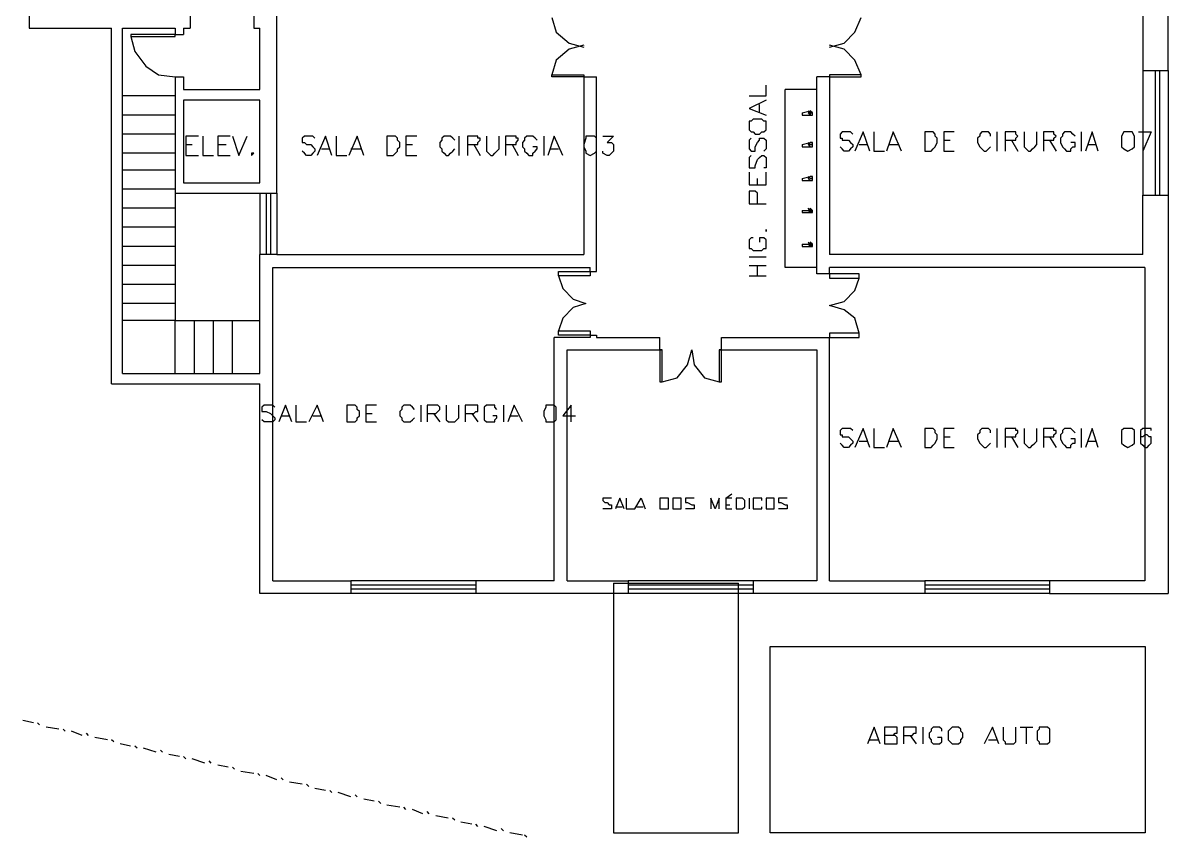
# Model space of a CAD drawing. Header units: millimetres. Extents: x -369 to -70, y -1414 to -1185.
# Drawn here: x -211.84 to -193.54, y -1359.49 to -1346.48 of the extents above; entities that cross this region are included whole.
import ezdxf

# ---------------------------------------------------------------- set-up
doc = ezdxf.new("R2010")
doc.units = ezdxf.units.MM
doc.header["$MEASUREMENT"] = 0
for name, color, linetype in [('10', 10, 'Continuous'), ('12', 12, 'Continuous'), ('4', 4, 'Continuous'), ('5', 5, 'Continuous'), ('50', 50, 'Continuous'), ('6', 6, 'Continuous'), ('8', 8, 'Continuous')]:
    doc.layers.add(name, color=color, linetype=linetype)

msp = doc.modelspace()

# ---------------------------------------------------------------- linework, layer by layer
at = {"layer": '10'}
for points in [[(-193.94, -1346.257), (-193.94, -1347.24), (-193.536, -1347.24), (-193.536, -1347.24), (-193.536, -1344.535), (-193.536, -1344.535), (-194.311, -1344.535)], [(-211.739, -1344.567), (-211.739, -1346.565)], [(-209.166, -1346.361), (-209.166, -1346.565)], [(-208.051, -1346.361), (-208.151, -1346.361), (-208.151, -1346.361), (-208.151, -1346.565), (-208.151, -1346.565), (-208.051, -1346.565)], [(-207.779, -1349.202), (-207.779, -1346.257)], [(-211.739, -1346.565), (-210.421, -1346.565)], [(-210.421, -1352.248), (-210.421, -1346.565)], [(-210.249, -1352.08), (-210.249, -1346.565)], [(-210.249, -1346.565), (-209.406, -1346.565), (-209.406, -1346.565), (-209.406, -1346.665)], [(-209.27, -1346.565), (-209.27, -1346.665)], [(-209.27, -1346.565), (-209.166, -1346.565)], [(-208.051, -1347.544), (-208.051, -1346.565)], [(-210.113, -1346.697), (-209.406, -1346.697), (-209.406, -1346.665), (-210.113, -1346.665), (-210.113, -1346.697)], [(-209.406, -1346.665), (-209.27, -1346.665)], [(-202.875, -1347.34), (-203.383, -1347.34), (-203.383, -1347.308), (-202.875, -1347.308)], [(-202.875, -1347.308), (-202.875, -1350.181)], [(-198.947, -1347.34), (-198.44, -1347.34), (-198.44, -1347.308), (-198.947, -1347.308), (-198.947, -1347.34)], [(-209.406, -1347.34), (-209.406, -1349.202)], [(-209.406, -1347.34), (-209.27, -1347.34), (-209.27, -1347.544)], [(-202.875, -1347.34), (-202.672, -1347.34)], [(-202.672, -1350.453), (-202.672, -1347.34)], [(-199.151, -1350.489), (-199.151, -1347.34)], [(-198.947, -1347.34), (-199.151, -1347.34)], [(-198.947, -1347.34), (-198.947, -1350.181)], [(-209.27, -1347.544), (-208.051, -1347.544)], [(-209.27, -1347.712), (-209.27, -1349.035)], [(-208.051, -1347.712), (-209.27, -1347.712)], [(-208.051, -1349.035), (-208.051, -1347.712)], [(-209.27, -1349.035), (-208.051, -1349.035)], [(-209.406, -1349.202), (-208.051, -1349.202)], [(-208.051, -1349.202), (-207.779, -1349.202)], [(-193.94, -1350.181), (-193.94, -1349.234), (-193.94, -1349.234), (-193.536, -1349.234)], [(-193.536, -1349.234), (-193.536, -1355.597)], [(-208.051, -1352.08), (-208.051, -1350.181)], [(-207.779, -1350.181), (-208.051, -1350.181)], [(-207.779, -1350.181), (-202.875, -1350.181)], [(-193.94, -1350.181), (-198.947, -1350.181)], [(-207.847, -1350.385), (-202.772, -1350.385)], [(-207.847, -1355.393), (-207.847, -1350.385)], [(-202.772, -1350.453), (-202.772, -1350.385)], [(-193.908, -1350.385), (-198.947, -1350.385)], [(-198.947, -1350.489), (-198.947, -1350.385)], [(-193.908, -1350.385), (-193.908, -1355.393)], [(-202.772, -1350.521), (-203.279, -1350.521), (-203.279, -1350.453), (-202.772, -1350.453), (-202.772, -1350.521)], [(-202.772, -1350.453), (-202.672, -1350.453)], [(-198.947, -1350.489), (-199.151, -1350.489)], [(-198.947, -1350.557), (-198.475, -1350.557), (-198.475, -1350.489), (-198.947, -1350.489), (-198.947, -1350.557)], [(-203.347, -1355.393), (-203.347, -1351.504)], [(-202.772, -1351.504), (-203.347, -1351.504)], [(-202.772, -1351.468), (-203.279, -1351.468), (-203.279, -1351.4), (-202.772, -1351.4), (-202.772, -1351.468), (-202.772, -1351.468), (-202.672, -1351.468)], [(-202.772, -1351.468), (-202.772, -1351.504)], [(-202.672, -1351.468), (-202.672, -1351.504), (-202.672, -1351.504), (-201.657, -1351.504)], [(-201.657, -1351.704), (-201.657, -1351.504)], [(-200.673, -1351.504), (-199.151, -1351.504)], [(-200.673, -1351.704), (-200.673, -1351.504)], [(-199.151, -1351.504), (-199.151, -1351.504), (-199.151, -1351.504), (-198.947, -1351.504)], [(-198.947, -1351.504), (-198.475, -1351.504), (-198.475, -1351.436), (-198.947, -1351.436), (-198.947, -1351.504)], [(-198.947, -1355.393), (-198.947, -1351.504)], [(-203.143, -1355.393), (-203.143, -1351.704)], [(-203.143, -1351.704), (-201.621, -1351.704)], [(-201.657, -1351.704), (-201.657, -1352.212), (-201.621, -1352.212), (-201.621, -1351.704), (-201.657, -1351.704)], [(-200.709, -1351.704), (-199.151, -1351.704)], [(-200.709, -1351.704), (-200.709, -1352.212), (-200.673, -1352.212), (-200.673, -1351.704), (-200.709, -1351.704)], [(-199.151, -1351.704), (-199.151, -1355.393)], [(-210.421, -1352.248), (-208.051, -1352.248)], [(-210.249, -1352.08), (-208.051, -1352.08)], [(-208.051, -1355.597), (-208.051, -1352.248)], [(-207.847, -1355.393), (-206.596, -1355.393), (-206.596, -1355.393), (-206.596, -1355.597), (-206.596, -1355.597), (-208.051, -1355.597)], [(-203.347, -1355.393), (-204.598, -1355.393)], [(-204.598, -1355.393), (-204.598, -1355.597)], [(-203.143, -1355.393), (-202.164, -1355.393), (-202.164, -1355.393), (-202.164, -1355.597)], [(-200.166, -1355.393), (-200.166, -1355.597)], [(-199.151, -1355.393), (-200.166, -1355.393)], [(-198.947, -1355.393), (-197.424, -1355.393), (-197.424, -1355.393), (-197.424, -1355.597)], [(-193.908, -1355.393), (-195.43, -1355.393), (-195.43, -1355.393), (-195.43, -1355.597), (-195.43, -1355.597), (-193.536, -1355.597)], [(-202.164, -1355.597), (-204.598, -1355.597)], [(-197.424, -1355.597), (-200.166, -1355.597)]]:
    msp.add_lwpolyline(points, dxfattribs=at)
at = {"layer": '12'}
for points in [[(-199.894, -1356.444), (-193.904, -1356.444), (-193.904, -1356.444), (-193.904, -1359.421), (-193.904, -1359.421), (-199.894, -1359.421), (-199.894, -1359.421), (-199.894, -1356.444)], [(-211.671, -1357.663), (-211.839, -1357.627)], [(-211.572, -1357.695), (-211.604, -1357.663)], [(-211.264, -1357.763), (-211.468, -1357.731)], [(-211.164, -1357.799), (-211.196, -1357.763)], [(-210.892, -1357.866), (-211.064, -1357.799)], [(-210.792, -1357.866), (-210.824, -1357.831)], [(-210.489, -1357.934), (-210.688, -1357.898)], [(-210.385, -1357.966), (-210.421, -1357.934)], [(-210.117, -1358.034), (-210.285, -1357.998)], [(-210.013, -1358.066), (-210.049, -1358.034)], [(-209.709, -1358.134), (-209.913, -1358.066)], [(-209.609, -1358.134), (-209.641, -1358.102)], [(-209.338, -1358.202), (-209.505, -1358.17)], [(-209.234, -1358.238), (-209.27, -1358.202)], [(-208.93, -1358.306), (-209.134, -1358.238)], [(-208.83, -1358.306), (-208.862, -1358.27)], [(-208.558, -1358.374), (-208.726, -1358.338)], [(-208.458, -1358.406), (-208.49, -1358.374)], [(-208.151, -1358.474), (-208.354, -1358.442)], [(-208.051, -1358.506), (-208.087, -1358.474)], [(-207.779, -1358.574), (-207.951, -1358.506)], [(-207.679, -1358.574), (-207.711, -1358.542)], [(-207.375, -1358.642), (-207.579, -1358.61)], [(-207.271, -1358.678), (-207.307, -1358.642)], [(-207.004, -1358.746), (-207.172, -1358.71)], [(-206.9, -1358.778), (-206.936, -1358.746)], [(-206.596, -1358.846), (-206.8, -1358.778)], [(-206.496, -1358.846), (-206.528, -1358.814)], [(-206.224, -1358.914), (-206.392, -1358.882)], [(-206.121, -1358.95), (-206.156, -1358.914)], [(-205.817, -1359.013), (-206.021, -1358.981)], [(-205.717, -1359.049), (-205.749, -1359.013)], [(-205.445, -1359.117), (-205.613, -1359.049)], [(-205.345, -1359.117), (-205.377, -1359.081)], [(-205.041, -1359.185), (-205.241, -1359.149)], [(-204.938, -1359.217), (-204.974, -1359.185)], [(-204.666, -1359.285), (-204.838, -1359.253)], [(-204.566, -1359.321), (-204.598, -1359.285)], [(-204.262, -1359.389), (-204.466, -1359.321)], [(-204.158, -1359.389), (-204.194, -1359.353)], [(-203.855, -1359.457), (-204.058, -1359.421)], [(-203.787, -1359.489), (-203.823, -1359.457)]]:
    msp.add_lwpolyline(points, dxfattribs=at)
at = {"layer": '4'}
for points in [[(-199.658, -1350.385), (-199.658, -1347.544)], [(-199.151, -1347.544), (-199.658, -1347.544)], [(-199.387, -1347.916), (-199.255, -1347.884)], [(-199.387, -1347.916), (-199.387, -1347.952), (-199.387, -1347.952), (-199.255, -1347.952)], [(-199.219, -1347.916), (-199.219, -1347.916), (-199.255, -1347.884), (-199.255, -1347.916), (-199.287, -1347.916), (-199.255, -1347.952), (-199.219, -1347.952), (-199.219, -1347.916), (-199.255, -1347.916), (-199.255, -1347.952), (-199.255, -1347.916), (-199.219, -1347.916)], [(-199.255, -1347.916), (-199.287, -1347.884)], [(-199.387, -1348.423), (-199.255, -1348.391)], [(-199.219, -1348.423), (-199.219, -1348.391), (-199.255, -1348.391), (-199.287, -1348.423), (-199.255, -1348.459), (-199.219, -1348.459), (-199.219, -1348.423), (-199.255, -1348.423), (-199.219, -1348.423)], [(-199.255, -1348.423), (-199.287, -1348.391)], [(-199.387, -1348.423), (-199.387, -1348.459), (-199.387, -1348.459), (-199.255, -1348.459)], [(-199.387, -1348.967), (-199.255, -1348.931)], [(-199.255, -1348.967), (-199.287, -1348.931)], [(-199.219, -1348.967), (-199.219, -1348.931), (-199.255, -1348.931), (-199.287, -1348.967), (-199.255, -1348.999), (-199.219, -1348.999), (-199.219, -1348.967), (-199.255, -1348.967), (-199.219, -1348.967)], [(-199.387, -1348.967), (-199.387, -1348.999)], [(-199.387, -1348.999), (-199.255, -1348.999)], [(-199.387, -1349.474), (-199.255, -1349.474)], [(-199.387, -1349.474), (-199.387, -1349.506), (-199.387, -1349.506), (-199.255, -1349.506)], [(-199.219, -1349.474), (-199.219, -1349.474), (-199.255, -1349.438), (-199.255, -1349.474), (-199.287, -1349.474), (-199.255, -1349.506), (-199.219, -1349.506), (-199.219, -1349.474), (-199.255, -1349.474), (-199.255, -1349.506), (-199.219, -1349.474)], [(-199.255, -1349.474), (-199.287, -1349.438)], [(-199.387, -1350.014), (-199.255, -1350.014)], [(-199.387, -1350.014), (-199.387, -1350.05), (-199.387, -1350.05), (-199.255, -1350.05)], [(-199.219, -1350.014), (-199.219, -1350.014), (-199.255, -1349.982), (-199.255, -1350.014), (-199.287, -1350.014), (-199.255, -1350.05), (-199.219, -1350.05), (-199.219, -1350.014), (-199.255, -1350.014), (-199.255, -1350.05), (-199.219, -1350.014)], [(-199.255, -1350.014), (-199.287, -1349.982)], [(-199.151, -1350.385), (-199.658, -1350.385)]]:
    msp.add_lwpolyline(points, dxfattribs=at)
at = {"layer": '5'}
for points in [[(-202.4, -1355.429), (-200.402, -1355.429)], [(-202.4, -1355.429), (-202.4, -1359.421), (-202.4, -1359.421), (-200.402, -1359.421), (-200.402, -1359.421), (-200.402, -1355.429)]]:
    msp.add_lwpolyline(points, dxfattribs=at)
at = {"layer": '50'}
for points in [[(-200.234, -1347.644), (-199.962, -1347.644), (-199.962, -1347.476)], [(-199.962, -1347.712), (-200.234, -1347.848), (-200.234, -1347.848), (-199.962, -1347.952)], [(-200.066, -1347.916), (-200.066, -1347.78)], [(-200.234, -1348.151), (-200.234, -1348.187), (-200.202, -1348.219), (-200.166, -1348.219), (-200.134, -1348.255), (-200.066, -1348.255), (-200.03, -1348.219), (-199.998, -1348.219), (-199.962, -1348.187), (-199.962, -1348.151), (-199.962, -1348.087), (-199.962, -1348.051), (-199.998, -1348.051), (-200.03, -1348.019), (-200.066, -1348.019), (-200.134, -1348.019), (-200.166, -1348.019), (-200.202, -1348.051), (-200.234, -1348.051), (-200.234, -1348.087), (-200.234, -1348.151)], [(-198.575, -1348.255), (-198.611, -1348.219), (-198.643, -1348.219), (-198.711, -1348.219), (-198.747, -1348.219), (-198.779, -1348.255), (-198.779, -1348.287), (-198.779, -1348.323), (-198.747, -1348.323), (-198.747, -1348.355), (-198.643, -1348.355), (-198.611, -1348.391), (-198.575, -1348.423), (-198.575, -1348.459), (-198.611, -1348.491), (-198.643, -1348.527), (-198.711, -1348.527), (-198.747, -1348.491), (-198.779, -1348.459)], [(-198.304, -1348.527), (-198.408, -1348.219), (-198.408, -1348.219), (-198.543, -1348.527)], [(-198.24, -1348.219), (-198.24, -1348.527), (-198.068, -1348.527)], [(-197.796, -1348.527), (-197.932, -1348.219), (-197.932, -1348.219), (-198.036, -1348.527)], [(-197.424, -1348.219), (-197.424, -1348.527), (-197.424, -1348.527), (-197.325, -1348.527), (-197.289, -1348.491), (-197.257, -1348.459), (-197.225, -1348.391), (-197.225, -1348.323), (-197.257, -1348.287), (-197.257, -1348.255), (-197.289, -1348.219), (-197.325, -1348.219), (-197.424, -1348.219)], [(-196.953, -1348.219), (-197.121, -1348.219), (-197.121, -1348.219), (-197.121, -1348.527)], [(-196.377, -1348.287), (-196.377, -1348.255), (-196.409, -1348.219), (-196.445, -1348.219), (-196.477, -1348.219), (-196.513, -1348.219), (-196.545, -1348.255), (-196.545, -1348.287), (-196.581, -1348.323), (-196.581, -1348.391), (-196.545, -1348.459), (-196.513, -1348.491), (-196.477, -1348.527), (-196.445, -1348.527), (-196.409, -1348.491), (-196.377, -1348.459)], [(-196.273, -1348.219), (-196.273, -1348.527)], [(-196.142, -1348.355), (-196.006, -1348.355), (-195.97, -1348.355), (-195.97, -1348.323), (-195.938, -1348.287), (-195.97, -1348.255), (-195.97, -1348.219), (-196.006, -1348.219), (-196.142, -1348.219), (-196.142, -1348.219), (-196.142, -1348.527)], [(-195.834, -1348.219), (-195.834, -1348.423), (-195.834, -1348.459), (-195.802, -1348.491), (-195.766, -1348.527), (-195.734, -1348.527), (-195.702, -1348.491), (-195.666, -1348.459), (-195.634, -1348.423), (-195.634, -1348.219)], [(-195.53, -1348.355), (-195.394, -1348.355), (-195.362, -1348.355), (-195.362, -1348.323), (-195.326, -1348.287), (-195.362, -1348.255), (-195.362, -1348.219), (-195.394, -1348.219), (-195.53, -1348.219), (-195.53, -1348.219), (-195.53, -1348.527)], [(-195.023, -1348.287), (-195.059, -1348.255), (-195.091, -1348.219), (-195.158, -1348.219), (-195.194, -1348.219), (-195.226, -1348.255), (-195.226, -1348.287), (-195.258, -1348.323), (-195.258, -1348.391), (-195.226, -1348.459), (-195.194, -1348.491), (-195.158, -1348.527), (-195.091, -1348.527), (-195.091, -1348.491), (-195.059, -1348.459), (-195.023, -1348.459), (-195.023, -1348.391), (-195.023, -1348.391), (-195.091, -1348.391)], [(-194.923, -1348.219), (-194.923, -1348.527)], [(-194.651, -1348.527), (-194.751, -1348.219), (-194.751, -1348.219), (-194.855, -1348.527)], [(-194.179, -1348.219), (-194.243, -1348.219), (-194.279, -1348.287), (-194.279, -1348.355), (-194.279, -1348.391), (-194.279, -1348.459), (-194.243, -1348.491), (-194.179, -1348.527), (-194.111, -1348.491), (-194.075, -1348.459), (-194.075, -1348.391), (-194.075, -1348.355), (-194.075, -1348.287), (-194.111, -1348.219), (-194.179, -1348.219)], [(-194.008, -1348.219), (-193.804, -1348.219), (-193.804, -1348.219), (-193.94, -1348.527)], [(-209.034, -1348.287), (-209.234, -1348.287), (-209.234, -1348.287), (-209.234, -1348.595)], [(-208.966, -1348.287), (-208.966, -1348.595), (-208.794, -1348.595)], [(-208.526, -1348.287), (-208.726, -1348.287), (-208.726, -1348.287), (-208.726, -1348.595)], [(-208.49, -1348.287), (-208.39, -1348.595), (-208.39, -1348.595), (-208.255, -1348.287)], [(-207.172, -1348.323), (-207.204, -1348.287), (-207.24, -1348.287), (-207.307, -1348.287), (-207.339, -1348.287), (-207.375, -1348.323), (-207.375, -1348.355), (-207.375, -1348.391), (-207.339, -1348.391), (-207.307, -1348.423), (-207.24, -1348.423), (-207.204, -1348.459), (-207.172, -1348.491), (-207.172, -1348.527), (-207.204, -1348.559), (-207.24, -1348.595), (-207.307, -1348.595), (-207.339, -1348.559), (-207.375, -1348.527)], [(-206.9, -1348.595), (-207.004, -1348.287), (-207.004, -1348.287), (-207.136, -1348.595)], [(-206.832, -1348.287), (-206.832, -1348.595), (-206.664, -1348.595)], [(-206.392, -1348.595), (-206.496, -1348.287), (-206.496, -1348.287), (-206.628, -1348.595)], [(-206.021, -1348.287), (-206.021, -1348.595), (-206.021, -1348.595), (-205.921, -1348.595), (-205.885, -1348.559), (-205.853, -1348.527), (-205.853, -1348.491), (-205.817, -1348.459), (-205.817, -1348.391), (-205.853, -1348.355), (-205.853, -1348.323), (-205.885, -1348.287), (-205.921, -1348.287), (-206.021, -1348.287)], [(-205.545, -1348.287), (-205.717, -1348.287), (-205.717, -1348.287), (-205.717, -1348.595)], [(-204.938, -1348.355), (-204.97, -1348.323), (-205.006, -1348.287), (-205.038, -1348.287), (-205.073, -1348.287), (-205.105, -1348.287), (-205.141, -1348.323), (-205.141, -1348.355), (-205.173, -1348.391), (-205.173, -1348.459), (-205.141, -1348.491), (-205.141, -1348.527), (-205.105, -1348.559), (-205.073, -1348.595), (-205.038, -1348.595), (-205.006, -1348.559), (-204.97, -1348.527), (-204.938, -1348.491)], [(-204.87, -1348.287), (-204.87, -1348.595)], [(-204.734, -1348.423), (-204.598, -1348.423), (-204.566, -1348.423), (-204.566, -1348.391), (-204.53, -1348.355), (-204.53, -1348.323), (-204.566, -1348.323), (-204.566, -1348.287), (-204.598, -1348.287), (-204.734, -1348.287), (-204.734, -1348.287), (-204.734, -1348.595)], [(-204.43, -1348.287), (-204.43, -1348.491), (-204.43, -1348.527), (-204.398, -1348.559), (-204.362, -1348.595), (-204.33, -1348.595), (-204.294, -1348.559), (-204.262, -1348.527), (-204.226, -1348.491), (-204.226, -1348.287)], [(-204.126, -1348.423), (-203.99, -1348.423), (-203.958, -1348.423), (-203.958, -1348.391), (-203.923, -1348.355), (-203.923, -1348.323), (-203.958, -1348.323), (-203.958, -1348.287), (-203.99, -1348.287), (-204.126, -1348.287), (-204.126, -1348.287), (-204.126, -1348.595)], [(-203.619, -1348.355), (-203.651, -1348.323), (-203.687, -1348.287), (-203.755, -1348.287), (-203.787, -1348.287), (-203.823, -1348.323), (-203.823, -1348.355), (-203.855, -1348.391), (-203.855, -1348.459), (-203.823, -1348.491), (-203.823, -1348.527), (-203.787, -1348.559), (-203.755, -1348.595), (-203.687, -1348.595), (-203.687, -1348.559), (-203.651, -1348.527), (-203.619, -1348.491), (-203.619, -1348.459), (-203.619, -1348.459), (-203.687, -1348.459)], [(-203.515, -1348.287), (-203.515, -1348.595)], [(-203.211, -1348.595), (-203.347, -1348.287), (-203.347, -1348.287), (-203.447, -1348.595)], [(-202.772, -1348.287), (-202.84, -1348.287), (-202.84, -1348.323), (-202.875, -1348.423), (-202.875, -1348.459), (-202.84, -1348.527), (-202.84, -1348.559), (-202.772, -1348.595), (-202.704, -1348.559), (-202.672, -1348.527), (-202.672, -1348.459), (-202.672, -1348.423), (-202.672, -1348.323), (-202.704, -1348.287), (-202.772, -1348.287)], [(-202.568, -1348.287), (-202.4, -1348.287), (-202.5, -1348.391), (-202.432, -1348.391), (-202.4, -1348.423), (-202.4, -1348.459), (-202.4, -1348.491), (-202.4, -1348.527), (-202.432, -1348.559), (-202.468, -1348.595), (-202.5, -1348.595), (-202.568, -1348.559), (-202.568, -1348.527)], [(-200.202, -1348.323), (-200.234, -1348.355), (-200.234, -1348.391), (-200.234, -1348.459), (-200.234, -1348.491), (-200.202, -1348.527), (-200.166, -1348.527), (-200.134, -1348.527), (-200.134, -1348.491), (-200.134, -1348.459), (-200.098, -1348.391), (-200.066, -1348.355), (-200.066, -1348.323), (-200.03, -1348.323), (-199.998, -1348.323), (-199.962, -1348.355), (-199.962, -1348.391), (-199.962, -1348.459), (-199.962, -1348.491), (-199.998, -1348.527)], [(-197.121, -1348.355), (-197.021, -1348.355)], [(-196.038, -1348.355), (-195.938, -1348.527)], [(-195.43, -1348.355), (-195.326, -1348.527)], [(-209.234, -1348.423), (-209.134, -1348.423)], [(-208.726, -1348.423), (-208.59, -1348.423)], [(-208.187, -1348.559), (-208.187, -1348.559), (-208.187, -1348.595), (-208.151, -1348.559), (-208.187, -1348.559)], [(-207.068, -1348.491), (-206.936, -1348.491)], [(-206.596, -1348.491), (-206.428, -1348.491)], [(-205.717, -1348.423), (-205.613, -1348.423)], [(-204.634, -1348.423), (-204.53, -1348.595)], [(-204.022, -1348.423), (-203.923, -1348.595)], [(-203.415, -1348.491), (-203.279, -1348.491)], [(-198.475, -1348.423), (-198.34, -1348.423)], [(-198, -1348.423), (-197.832, -1348.423)], [(-197.121, -1348.527), (-196.953, -1348.527)], [(-194.819, -1348.423), (-194.687, -1348.423)], [(-209.234, -1348.595), (-209.034, -1348.595)], [(-208.726, -1348.595), (-208.526, -1348.595)], [(-205.717, -1348.595), (-205.545, -1348.595)], [(-200.202, -1348.595), (-200.234, -1348.627), (-200.234, -1348.695), (-200.234, -1348.727), (-200.234, -1348.795), (-200.202, -1348.795), (-200.166, -1348.795), (-200.134, -1348.795), (-200.134, -1348.763), (-200.098, -1348.659), (-200.066, -1348.627), (-200.03, -1348.595), (-199.998, -1348.595), (-199.962, -1348.627), (-199.962, -1348.695), (-199.962, -1348.727), (-199.962, -1348.795), (-199.998, -1348.795)], [(-200.234, -1348.863), (-200.234, -1349.066), (-200.234, -1349.066), (-199.962, -1349.066)], [(-199.962, -1349.066), (-199.962, -1348.863)], [(-200.098, -1349.066), (-200.098, -1348.967)], [(-200.098, -1349.37), (-200.098, -1349.234), (-200.098, -1349.202), (-200.134, -1349.166), (-200.202, -1349.166), (-200.234, -1349.166), (-200.234, -1349.202), (-200.234, -1349.234), (-200.234, -1349.37), (-200.234, -1349.37), (-199.962, -1349.37)], [(-199.962, -1349.778), (-199.962, -1349.81), (-199.962, -1349.778)], [(-200.166, -1349.914), (-200.202, -1349.914), (-200.234, -1349.946), (-200.234, -1349.982), (-200.234, -1350.05), (-200.234, -1350.082), (-200.202, -1350.082), (-200.166, -1350.118), (-200.134, -1350.118), (-200.066, -1350.118), (-200.03, -1350.118), (-199.998, -1350.082), (-199.962, -1350.082), (-199.962, -1350.05), (-199.962, -1349.982), (-199.962, -1349.946), (-199.998, -1349.914), (-200.03, -1349.914), (-200.066, -1349.914), (-200.066, -1349.914), (-200.066, -1349.982)], [(-200.234, -1350.217), (-199.962, -1350.217)], [(-200.234, -1350.353), (-199.962, -1350.353)], [(-200.098, -1350.521), (-200.098, -1350.353)], [(-200.234, -1350.521), (-199.962, -1350.521)], [(-207.815, -1352.619), (-207.847, -1352.587), (-207.883, -1352.587), (-207.951, -1352.587), (-207.983, -1352.587), (-208.019, -1352.619), (-208.019, -1352.655), (-208.019, -1352.687), (-207.983, -1352.687), (-207.951, -1352.687), (-207.883, -1352.719), (-207.847, -1352.755), (-207.815, -1352.787), (-207.815, -1352.823), (-207.847, -1352.855), (-207.883, -1352.855), (-207.951, -1352.855), (-207.983, -1352.855), (-208.019, -1352.823)], [(-207.543, -1352.855), (-207.643, -1352.587), (-207.643, -1352.587), (-207.747, -1352.855)], [(-207.475, -1352.587), (-207.475, -1352.855), (-207.307, -1352.855)], [(-207.036, -1352.855), (-207.136, -1352.587), (-207.136, -1352.587), (-207.271, -1352.855)], [(-206.664, -1352.587), (-206.664, -1352.855), (-206.664, -1352.855), (-206.56, -1352.855), (-206.528, -1352.855), (-206.496, -1352.823), (-206.496, -1352.787), (-206.46, -1352.755), (-206.46, -1352.687), (-206.496, -1352.655), (-206.496, -1352.619), (-206.528, -1352.587), (-206.56, -1352.587), (-206.664, -1352.587)], [(-206.188, -1352.587), (-206.36, -1352.587), (-206.36, -1352.587), (-206.36, -1352.855)], [(-205.581, -1352.655), (-205.613, -1352.619), (-205.649, -1352.587), (-205.717, -1352.587), (-205.749, -1352.587), (-205.785, -1352.619), (-205.785, -1352.655), (-205.817, -1352.687), (-205.817, -1352.755), (-205.785, -1352.787), (-205.785, -1352.823), (-205.749, -1352.855), (-205.717, -1352.855), (-205.649, -1352.855), (-205.613, -1352.823), (-205.581, -1352.787)], [(-205.481, -1352.587), (-205.481, -1352.855)], [(-205.377, -1352.719), (-205.241, -1352.719), (-205.209, -1352.687), (-205.173, -1352.655), (-205.173, -1352.619), (-205.209, -1352.587), (-205.241, -1352.587), (-205.377, -1352.587), (-205.377, -1352.587), (-205.377, -1352.855)], [(-205.073, -1352.587), (-205.073, -1352.787), (-205.073, -1352.823), (-205.038, -1352.855), (-205.006, -1352.855), (-204.974, -1352.855), (-204.938, -1352.855), (-204.906, -1352.823), (-204.87, -1352.787), (-204.87, -1352.587)], [(-204.77, -1352.719), (-204.634, -1352.719), (-204.598, -1352.687), (-204.566, -1352.687), (-204.566, -1352.655), (-204.566, -1352.619), (-204.566, -1352.587), (-204.598, -1352.587), (-204.634, -1352.587), (-204.77, -1352.587), (-204.77, -1352.587), (-204.77, -1352.855)], [(-204.262, -1352.655), (-204.294, -1352.619), (-204.294, -1352.587), (-204.33, -1352.587), (-204.398, -1352.587), (-204.43, -1352.587), (-204.466, -1352.619), (-204.466, -1352.655), (-204.466, -1352.687), (-204.466, -1352.755), (-204.466, -1352.787), (-204.466, -1352.823), (-204.43, -1352.855), (-204.398, -1352.855), (-204.33, -1352.855), (-204.294, -1352.855), (-204.294, -1352.823), (-204.262, -1352.787), (-204.262, -1352.755), (-204.262, -1352.755), (-204.33, -1352.755)], [(-204.158, -1352.587), (-204.158, -1352.855)], [(-203.855, -1352.855), (-203.99, -1352.587), (-203.99, -1352.587), (-204.09, -1352.855)], [(-203.415, -1352.587), (-203.483, -1352.587), (-203.483, -1352.619), (-203.515, -1352.687), (-203.515, -1352.755), (-203.483, -1352.823), (-203.483, -1352.855), (-203.415, -1352.855), (-203.383, -1352.855), (-203.347, -1352.855), (-203.315, -1352.823), (-203.315, -1352.755), (-203.315, -1352.687), (-203.315, -1352.619), (-203.347, -1352.587), (-203.383, -1352.587), (-203.415, -1352.587)], [(-203.075, -1352.855), (-203.075, -1352.587), (-203.075, -1352.587), (-203.211, -1352.755), (-203.007, -1352.755)], [(-207.711, -1352.755), (-207.575, -1352.755)], [(-207.204, -1352.755), (-207.068, -1352.755)], [(-206.36, -1352.719), (-206.256, -1352.719)], [(-205.277, -1352.719), (-205.173, -1352.855)], [(-204.666, -1352.719), (-204.566, -1352.855)], [(-204.058, -1352.755), (-203.923, -1352.755)], [(-206.36, -1352.855), (-206.188, -1352.855)], [(-198.575, -1352.991), (-198.611, -1352.959), (-198.643, -1352.959), (-198.711, -1352.959), (-198.747, -1352.959), (-198.779, -1352.991), (-198.779, -1353.027), (-198.779, -1353.059), (-198.747, -1353.059), (-198.747, -1353.095), (-198.643, -1353.095), (-198.611, -1353.127), (-198.575, -1353.163), (-198.575, -1353.195), (-198.611, -1353.227), (-198.643, -1353.263), (-198.711, -1353.263), (-198.747, -1353.227), (-198.779, -1353.195)], [(-198.304, -1353.263), (-198.408, -1352.959), (-198.408, -1352.959), (-198.543, -1353.263)], [(-198.24, -1352.959), (-198.24, -1353.263), (-198.068, -1353.263)], [(-197.796, -1353.263), (-197.932, -1352.959), (-197.932, -1352.959), (-198.036, -1353.263)], [(-197.424, -1352.959), (-197.424, -1353.263), (-197.424, -1353.263), (-197.325, -1353.263), (-197.289, -1353.227), (-197.257, -1353.195), (-197.225, -1353.127), (-197.225, -1353.059), (-197.257, -1353.027), (-197.257, -1352.991), (-197.289, -1352.959), (-197.325, -1352.959), (-197.424, -1352.959)], [(-196.953, -1352.959), (-197.121, -1352.959), (-197.121, -1352.959), (-197.121, -1353.263)], [(-196.377, -1353.027), (-196.377, -1352.991), (-196.409, -1352.959), (-196.445, -1352.959), (-196.477, -1352.959), (-196.513, -1352.959), (-196.545, -1352.991), (-196.545, -1353.027), (-196.581, -1353.059), (-196.581, -1353.127), (-196.545, -1353.195), (-196.513, -1353.227), (-196.477, -1353.263), (-196.445, -1353.263), (-196.409, -1353.227), (-196.377, -1353.195)], [(-196.273, -1352.959), (-196.273, -1353.263)], [(-196.142, -1353.095), (-196.006, -1353.095), (-195.97, -1353.095), (-195.97, -1353.059), (-195.938, -1353.027), (-195.938, -1352.991), (-195.97, -1352.991), (-195.97, -1352.959), (-196.006, -1352.959), (-196.142, -1352.959), (-196.142, -1352.959), (-196.142, -1353.263)], [(-195.834, -1352.959), (-195.834, -1353.163), (-195.834, -1353.195), (-195.802, -1353.227), (-195.766, -1353.263), (-195.734, -1353.263), (-195.702, -1353.227), (-195.666, -1353.195), (-195.634, -1353.163), (-195.634, -1352.959)], [(-195.53, -1353.095), (-195.394, -1353.095), (-195.362, -1353.095), (-195.362, -1353.059), (-195.326, -1353.027), (-195.326, -1352.991), (-195.362, -1352.991), (-195.362, -1352.959), (-195.394, -1352.959), (-195.53, -1352.959), (-195.53, -1352.959), (-195.53, -1353.263)], [(-195.023, -1353.027), (-195.059, -1352.991), (-195.091, -1352.959), (-195.158, -1352.959), (-195.194, -1352.959), (-195.226, -1352.991), (-195.226, -1353.027), (-195.258, -1353.059), (-195.258, -1353.127), (-195.226, -1353.195), (-195.194, -1353.227), (-195.158, -1353.263), (-195.091, -1353.263), (-195.091, -1353.227), (-195.059, -1353.195), (-195.023, -1353.195), (-195.023, -1353.127), (-195.023, -1353.127), (-195.091, -1353.127)], [(-194.923, -1352.959), (-194.923, -1353.263)], [(-194.651, -1353.263), (-194.751, -1352.959), (-194.751, -1352.959), (-194.855, -1353.263)], [(-194.179, -1352.959), (-194.243, -1352.959), (-194.279, -1352.991), (-194.279, -1353.095), (-194.279, -1353.127), (-194.279, -1353.195), (-194.243, -1353.227), (-194.179, -1353.263), (-194.111, -1353.227), (-194.075, -1353.195), (-194.075, -1353.127), (-194.075, -1353.095), (-194.075, -1352.991), (-194.111, -1352.959), (-194.179, -1352.959)], [(-193.804, -1352.991), (-193.804, -1352.959), (-193.872, -1352.959), (-193.908, -1352.959), (-193.94, -1352.959), (-193.976, -1352.991), (-193.976, -1353.095), (-193.976, -1353.163), (-193.976, -1353.195), (-193.94, -1353.227), (-193.908, -1353.263), (-193.872, -1353.263), (-193.84, -1353.227), (-193.804, -1353.195), (-193.804, -1353.163), (-193.804, -1353.095), (-193.84, -1353.095), (-193.872, -1353.059), (-193.908, -1353.059), (-193.94, -1353.095), (-193.976, -1353.095), (-193.976, -1353.163)], [(-198.475, -1353.163), (-198.34, -1353.163)], [(-198, -1353.163), (-197.832, -1353.163)], [(-197.121, -1353.095), (-197.021, -1353.095)], [(-196.038, -1353.095), (-195.938, -1353.263)], [(-195.43, -1353.095), (-195.326, -1353.263)], [(-194.819, -1353.163), (-194.687, -1353.163)], [(-197.121, -1353.263), (-196.953, -1353.263)], [(-202.432, -1354.074), (-202.432, -1354.074), (-202.468, -1354.074), (-202.5, -1354.074), (-202.536, -1354.074), (-202.568, -1354.074), (-202.568, -1354.11), (-202.536, -1354.142), (-202.5, -1354.142), (-202.468, -1354.178), (-202.432, -1354.178), (-202.432, -1354.21), (-202.432, -1354.242), (-202.468, -1354.242), (-202.5, -1354.242), (-202.536, -1354.242), (-202.568, -1354.242)], [(-202.232, -1354.242), (-202.3, -1354.074), (-202.3, -1354.074), (-202.368, -1354.242)], [(-202.196, -1354.074), (-202.196, -1354.242), (-202.06, -1354.242), (-202.06, -1354.242), (-201.96, -1354.074), (-201.96, -1354.074), (-201.892, -1354.242)], [(-201.657, -1354.074), (-201.657, -1354.242), (-201.657, -1354.242), (-201.589, -1354.242), (-201.553, -1354.242), (-201.521, -1354.242), (-201.521, -1354.21), (-201.521, -1354.178), (-201.521, -1354.142), (-201.521, -1354.11), (-201.521, -1354.074), (-201.553, -1354.074), (-201.589, -1354.074), (-201.657, -1354.074)], [(-201.385, -1354.074), (-201.417, -1354.074), (-201.453, -1354.074), (-201.453, -1354.11), (-201.453, -1354.142), (-201.453, -1354.178), (-201.453, -1354.21), (-201.453, -1354.242), (-201.417, -1354.242), (-201.385, -1354.242), (-201.353, -1354.242), (-201.317, -1354.242), (-201.317, -1354.21), (-201.317, -1354.178), (-201.317, -1354.142), (-201.317, -1354.11), (-201.317, -1354.074), (-201.353, -1354.074), (-201.385, -1354.074)], [(-201.113, -1354.074), (-201.149, -1354.074), (-201.217, -1354.074), (-201.249, -1354.074), (-201.249, -1354.11), (-201.249, -1354.142), (-201.217, -1354.142), (-201.149, -1354.178), (-201.113, -1354.178), (-201.113, -1354.21), (-201.113, -1354.242), (-201.149, -1354.242), (-201.217, -1354.242), (-201.249, -1354.242)], [(-200.709, -1354.242), (-200.709, -1354.074), (-200.709, -1354.074), (-200.777, -1354.242), (-200.777, -1354.242), (-200.845, -1354.074), (-200.845, -1354.074), (-200.845, -1354.242)], [(-200.606, -1354.074), (-200.506, -1354.006)], [(-200.506, -1354.074), (-200.606, -1354.074), (-200.606, -1354.242), (-200.506, -1354.242)], [(-200.438, -1354.074), (-200.438, -1354.242), (-200.438, -1354.242), (-200.37, -1354.242), (-200.338, -1354.242), (-200.302, -1354.21), (-200.302, -1354.178), (-200.302, -1354.142), (-200.302, -1354.11), (-200.338, -1354.074), (-200.37, -1354.074), (-200.438, -1354.074)], [(-200.234, -1354.074), (-200.234, -1354.242)], [(-200.03, -1354.11), (-200.03, -1354.074), (-200.066, -1354.074), (-200.134, -1354.074), (-200.166, -1354.074), (-200.166, -1354.11), (-200.166, -1354.142), (-200.166, -1354.178), (-200.166, -1354.21), (-200.166, -1354.242), (-200.134, -1354.242), (-200.066, -1354.242), (-200.03, -1354.242), (-200.03, -1354.21)], [(-199.93, -1354.074), (-199.93, -1354.074), (-199.962, -1354.074), (-199.962, -1354.11), (-199.962, -1354.142), (-199.962, -1354.178), (-199.962, -1354.21), (-199.962, -1354.242), (-199.93, -1354.242), (-199.862, -1354.242), (-199.83, -1354.242), (-199.83, -1354.21), (-199.83, -1354.178), (-199.83, -1354.142), (-199.83, -1354.11), (-199.83, -1354.074), (-199.862, -1354.074), (-199.93, -1354.074)], [(-199.626, -1354.074), (-199.658, -1354.074), (-199.694, -1354.074), (-199.726, -1354.074), (-199.762, -1354.074), (-199.762, -1354.11), (-199.762, -1354.142), (-199.726, -1354.142), (-199.658, -1354.178), (-199.626, -1354.178), (-199.626, -1354.21), (-199.626, -1354.242), (-199.658, -1354.242), (-199.694, -1354.242), (-199.726, -1354.242), (-199.762, -1354.242)], [(-202.368, -1354.21), (-202.264, -1354.21)], [(-202.028, -1354.21), (-201.924, -1354.21)], [(-200.606, -1354.178), (-200.538, -1354.178)], [(-198.136, -1357.998), (-198.236, -1357.731), (-198.236, -1357.731), (-198.34, -1357.998)], [(-197.932, -1357.866), (-197.9, -1357.831), (-197.864, -1357.831), (-197.864, -1357.799), (-197.864, -1357.763), (-197.864, -1357.731), (-197.9, -1357.731), (-197.932, -1357.731), (-198.068, -1357.731), (-198.068, -1357.731), (-198.068, -1357.998), (-198.068, -1357.998), (-197.932, -1357.998), (-197.9, -1357.998), (-197.864, -1357.998), (-197.864, -1357.966), (-197.864, -1357.934), (-197.864, -1357.898), (-197.9, -1357.866), (-197.932, -1357.866), (-198.068, -1357.866)], [(-197.764, -1357.866), (-197.628, -1357.866), (-197.592, -1357.831), (-197.56, -1357.831), (-197.56, -1357.799), (-197.56, -1357.763), (-197.56, -1357.731), (-197.592, -1357.731), (-197.628, -1357.731), (-197.764, -1357.731), (-197.764, -1357.731), (-197.764, -1357.998)], [(-197.456, -1357.731), (-197.456, -1357.998)], [(-197.153, -1357.799), (-197.153, -1357.763), (-197.189, -1357.731), (-197.221, -1357.731), (-197.257, -1357.731), (-197.289, -1357.731), (-197.325, -1357.763), (-197.325, -1357.799), (-197.356, -1357.831), (-197.356, -1357.898), (-197.325, -1357.934), (-197.325, -1357.966), (-197.289, -1357.998), (-197.257, -1357.998), (-197.221, -1357.998), (-197.189, -1357.998), (-197.153, -1357.966), (-197.153, -1357.934), (-197.153, -1357.898), (-197.153, -1357.898), (-197.221, -1357.898)], [(-196.985, -1357.731), (-196.985, -1357.731), (-197.017, -1357.763), (-197.053, -1357.799), (-197.053, -1357.831), (-197.053, -1357.898), (-197.053, -1357.934), (-197.017, -1357.966), (-196.985, -1357.998), (-196.917, -1357.998), (-196.885, -1357.998), (-196.849, -1357.966), (-196.849, -1357.934), (-196.817, -1357.898), (-196.817, -1357.831), (-196.849, -1357.799), (-196.849, -1357.763), (-196.885, -1357.731), (-196.917, -1357.731), (-196.985, -1357.731)], [(-196.241, -1357.998), (-196.341, -1357.731), (-196.341, -1357.731), (-196.477, -1357.998)], [(-196.174, -1357.731), (-196.174, -1357.934), (-196.138, -1357.966), (-196.138, -1357.998), (-196.07, -1357.998), (-196.002, -1357.998), (-195.97, -1357.966), (-195.97, -1357.934), (-195.97, -1357.731)], [(-195.902, -1357.731), (-195.698, -1357.731)], [(-195.802, -1357.731), (-195.802, -1357.998)], [(-195.562, -1357.731), (-195.598, -1357.731), (-195.598, -1357.763), (-195.63, -1357.799), (-195.63, -1357.831), (-195.63, -1357.898), (-195.63, -1357.934), (-195.598, -1357.966), (-195.598, -1357.998), (-195.562, -1357.998), (-195.494, -1357.998), (-195.462, -1357.998), (-195.426, -1357.966), (-195.426, -1357.934), (-195.426, -1357.898), (-195.426, -1357.831), (-195.426, -1357.799), (-195.426, -1357.763), (-195.462, -1357.731), (-195.494, -1357.731), (-195.562, -1357.731)], [(-197.66, -1357.866), (-197.56, -1357.998)], [(-198.304, -1357.934), (-198.168, -1357.934)], [(-196.409, -1357.934), (-196.273, -1357.934)]]:
    msp.add_lwpolyline(points, dxfattribs=at)
at = {"layer": '6'}
for points in [[(-203.383, -1346.393), (-203.315, -1346.629), (-203.111, -1346.801), (-202.875, -1346.868)], [(-198.947, -1346.868), (-198.711, -1346.801), (-198.543, -1346.629), (-198.44, -1346.393)], [(-210.113, -1346.697), (-210.049, -1346.936), (-209.877, -1347.172), (-209.673, -1347.308), (-209.406, -1347.34)], [(-202.875, -1346.833), (-203.111, -1346.9), (-203.315, -1347.072), (-203.383, -1347.308)], [(-198.44, -1347.308), (-198.543, -1347.072), (-198.711, -1346.9), (-198.947, -1346.833)], [(-209.406, -1347.644), (-210.249, -1347.644)], [(-209.406, -1347.952), (-210.249, -1347.952)], [(-209.406, -1348.255), (-210.249, -1348.255)], [(-209.406, -1348.559), (-210.249, -1348.559)], [(-209.406, -1348.831), (-210.249, -1348.831)], [(-209.406, -1349.134), (-210.249, -1349.134)], [(-209.406, -1349.202), (-209.406, -1351.233)], [(-209.406, -1349.438), (-210.249, -1349.438)], [(-209.406, -1349.742), (-210.249, -1349.742)], [(-209.406, -1350.05), (-210.249, -1350.05)], [(-209.406, -1350.353), (-210.249, -1350.353)], [(-203.279, -1350.521), (-203.211, -1350.725), (-203.043, -1350.893), (-202.84, -1350.961), (-203.043, -1351.029), (-203.211, -1351.197), (-203.279, -1351.4)], [(-198.475, -1351.436), (-198.543, -1351.197), (-198.711, -1351.065), (-198.947, -1350.997), (-198.947, -1350.997), (-198.711, -1350.929), (-198.543, -1350.757), (-198.475, -1350.557)], [(-209.406, -1350.657), (-210.249, -1350.657)], [(-209.406, -1350.961), (-210.249, -1350.961)], [(-209.406, -1351.233), (-210.249, -1351.233)], [(-209.406, -1351.233), (-208.051, -1351.233)], [(-209.406, -1352.08), (-209.406, -1351.233)], [(-209.098, -1352.08), (-209.098, -1351.233)], [(-208.794, -1352.08), (-208.794, -1351.233)], [(-208.49, -1352.08), (-208.49, -1351.233)], [(-201.621, -1352.212), (-201.385, -1352.148), (-201.217, -1351.944), (-201.149, -1351.704), (-201.149, -1351.704), (-201.113, -1351.944), (-200.945, -1352.148), (-200.709, -1352.212)]]:
    msp.add_lwpolyline(points, dxfattribs=at)
at = {"layer": '8'}
for points in [[(-193.94, -1347.24), (-193.94, -1349.234)], [(-193.74, -1347.24), (-193.74, -1349.234)], [(-193.672, -1347.24), (-193.672, -1349.234)], [(-193.536, -1347.24), (-193.536, -1349.234)], [(-208.051, -1349.202), (-208.051, -1350.181)], [(-207.951, -1349.202), (-207.951, -1350.181)], [(-207.883, -1349.202), (-207.883, -1350.181)], [(-207.779, -1349.202), (-207.779, -1350.181)], [(-204.598, -1355.393), (-206.596, -1355.393)], [(-204.598, -1355.461), (-206.596, -1355.461)], [(-204.598, -1355.529), (-206.596, -1355.529)], [(-200.166, -1355.393), (-202.164, -1355.393)], [(-200.166, -1355.461), (-202.164, -1355.461)], [(-200.166, -1355.529), (-202.164, -1355.529)], [(-195.43, -1355.393), (-197.424, -1355.393)], [(-195.43, -1355.461), (-197.424, -1355.461)], [(-195.43, -1355.529), (-197.424, -1355.529)], [(-204.598, -1355.597), (-206.596, -1355.597)], [(-200.166, -1355.597), (-202.164, -1355.597)], [(-195.43, -1355.597), (-197.424, -1355.597)]]:
    msp.add_lwpolyline(points, dxfattribs=at)

doc.saveas('drawing.dxf')
